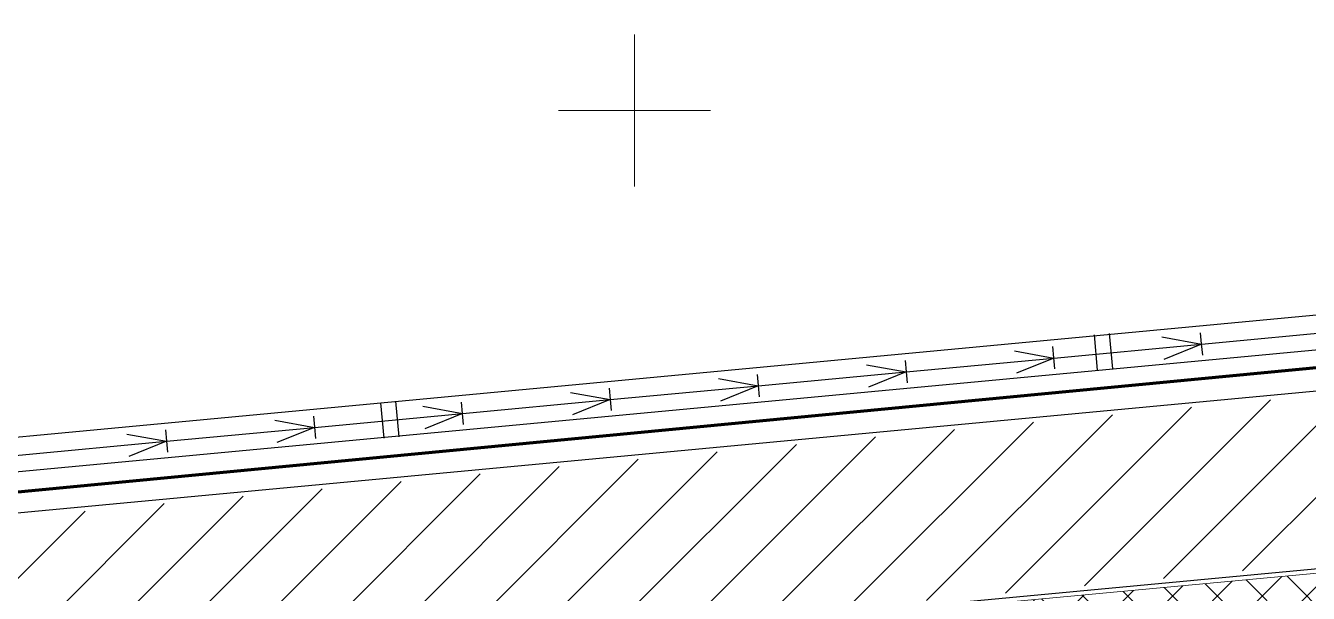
# Model space of a CAD drawing. Header units: millimetres. Extents: x 5637 to 6048, y 3385 to 3927.
# Drawn here: x 5704.34 to 5729.68, y 3726.71 to 3737.93 of the extents above; entities that cross this region are included whole.
import ezdxf

# ---------------------------------------------------------------- set-up
doc = ezdxf.new("R2010")
doc.units = ezdxf.units.MM
doc.layers.add('dr', color=7, linetype='Continuous', lineweight=30, true_color=0x424d8a)
for name, color, linetype, lineweight in [('fences', 224, 'ограждение1', 80), ('ground 1', 7, 'Continuous', 30), ('hatch', 253, 'Continuous', 13), ('road', 19, 'Continuous', 30)]:
    doc.layers.add(name, color=color, linetype=linetype, lineweight=lineweight)
doc.layers.add('net', color=250, linetype='Continuous')
doc.layers.add('plants1', color=7, linetype='Continuous', true_color=0x89ee5d)
doc.linetypes.add('ограждение1', pattern='A,0.25,-0.1,[133,ltypeshp.shx,S=0.1,R=0,X=-0.1,Y=0],-0.1,1', length=1.45)
pattern_1 = [(45, (2816.368087035456, -1263.747613335156), (-0.7071067811865475, 0.7071067811865476), [])]

# ---------------------------------------------------------------- blocks, each defined once
blk = doc.blocks.new('net')
at = {"layer": 'ground 1', "color": 3, "lineweight": 15}
for p, q in [((0, 3), (0, -3)), ((0, 0), (-3, 0)), ((0, 0), (3, 0))]:
    blk.add_line(p, q, dxfattribs=at)

msp = doc.modelspace()

# ---------------------------------------------------------------- hatches: boundary and pattern name
at = {"layer": 'hatch'}
h = msp.add_hatch(dxfattribs=at)
h.set_pattern_fill('ANSI31', color=256, scale=8, style=0)
h.set_pattern_definition(pattern_1)
edge = h.paths.add_edge_path()
edge.add_line((5690.403124210779, 3726.919632310011), (5691.066152236915, 3725.367941944483))
edge.add_line((5691.066152236914, 3725.367941944483), (5691.617274266228, 3719.91244642226))
edge.add_line((5691.617274266229, 3719.91244642226), (5705.661220965671, 3721.868189171292))
edge.add_line((5690.403124210779, 3726.919632310011), (5786.382275741254, 3735.926667702149))
edge.add_line((5786.382275741254, 3735.926667702149), (5793.954957701541, 3740.13065937669))
edge.add_line((5793.954957701541, 3740.13065937669), (5804.039407904233, 3741.101640724318))
edge.add_line((5804.039407904233, 3741.101640724318), (5813.244613658631, 3741.987964015021))
edge.add_line((5813.244613658631, 3741.987964015021), (5815.913113142511, 3736.958148225429))
edge.add_line((5815.913113142511, 3736.958148225429), (5816.667287740597, 3735.399289896357))
edge.add_line((5816.667287740597, 3735.399289896357), (5716.359010215705, 3726.03129437593))
edge.add_arc((5716.795792281204, 3721.119309361889), 4.931366479070482, 95.08147314424772, 176.7908134871181)
edge.add_line((5711.872159165063, 3721.395375094176), (5712.082602370412, 3718.204521895976))
edge.add_line((5712.082602370412, 3718.204521895976), (5708.909268759819, 3717.871860652984))
edge.add_line((5708.909268759819, 3717.871860652984), (5708.531683848322, 3720.041265667119))
edge.add_arc((5706.087584234276, 3719.369681406639), 2.534689003074492, 15.36441336679025, 99.766230453963)
h = msp.add_hatch(dxfattribs=at)
h.set_pattern_fill('ANSI31', color=256, scale=8, style=0)
h.set_pattern_definition(pattern_1)
edge = h.paths.add_edge_path()
edge.add_line((5681.717861684403, 3662.745191514314), (5708.379865006555, 3664.933696125369))
edge.add_arc((5713.219451810619, 3667.17930233383), 5.335198935143152, 204.8916696377363, 275.5225228936467)
edge.add_line((5713.732895531978, 3661.868867019984), (5818.562221441009, 3671.059198216096))
edge.add_arc((5814.821388273876, 3690.234135739634), 19.536429095818, 281.0391611141656, 345.4536598214534)
edge.add_arc((5828.917889487164, 3687.612558022211), 5.328594534298682, 334.6044276593299, 439.8121842158608)
edge.add_line((5829.860387003382, 3692.857137904612), (5821.196507745697, 3693.927754127494))
edge.add_line((5821.196507745697, 3693.927754127494), (5821.163350462273, 3698.626387211156))
edge.add_line((5821.163350462273, 3698.626387211156), (5822.751366257406, 3698.670462603363))
edge.add_arc((5822.674333306773, 3701.4459238352), 2.776530051145117, 271.5898367040771, 361.9955133681444)
edge.add_arc((5787.811571715565, 3700.231222676223), 37.66044675599677, 1.995513368169515, 27.74712978629988)
edge.add_line((5821.141479896906, 3717.764803898685), (5815.110825150305, 3730.65299214686))
edge.add_arc((5808.837259289391, 3727.717458539754), 6.926397777319866, 25.07588376820942, 80.91015836691298)
edge.add_line((5809.931512384694, 3734.556873451359), (5816.865769117916, 3735.208438654118))
edge.add_line((5816.865769117917, 3735.208438654118), (5822.085935056275, 3738.738563963288))
edge.add_arc((5826.046805171409, 3735.447178750425), 5.149923173059109, 140.2742559053538, 208.703020703038)
edge.add_line((5821.529700208637, 3732.973826482002), (5832.00401448334, 3711.476217043873))
edge.add_line((5832.004014483341, 3711.476217043873), (5839.078029451141, 3695.80300683227))
edge.add_line((5839.078029451141, 3695.80300683227), (5843.714293465897, 3685.869731374647))
edge.add_line((5843.714293465898, 3685.869731374647), (5839.001609059736, 3683.44475911684))
edge.add_arc((5812.027927061039, 3691.912843182266), 28.27168138448803, 321.43496505600103, 342.5709057577431, ccw=False)
edge.add_arc((5815.073760319658, 3690.732322132294), 25.173118441348, 273.78629758692523, 319.2135797684263, ccw=False)
edge.add_line((5816.736074044711, 3665.614149325706), (5796.146508893662, 3663.794321092394))
edge.add_line((5796.146508893662, 3663.794321092394), (5694.835238285186, 3654.876884714992))
edge.add_line((5694.835238285186, 3654.876884714992), (5688.623693831469, 3654.401556767669))
edge.add_line((5688.623693831469, 3654.401556767669), (5675.284786681259, 3653.371729471557))
edge.add_line((5675.284786681259, 3653.371729471557), (5681.717861684403, 3662.745191514314))
h = msp.add_hatch(dxfattribs=at)
h.set_pattern_fill('ANSI37', color=256, scale=5, style=0)
h.set_pattern_definition([(45, (2816.368087035456, -1263.747613335156), (-0.4419417382415922, 0.4419417382415922), []), (135, (2816.368087035456, -1263.747613335156), (-0.4419417382415922, -0.4419417382415922), [])])
edge = h.paths.add_edge_path()
edge.add_line((5822.782860834668, 3698.8971398093), (5822.762168848345, 3700.774761498138))
edge.add_line((5822.762168848345, 3700.774761498138), (5822.765950725483, 3701.515754288792))
edge.add_line((5822.765950725483, 3701.515754288792), (5822.729774381598, 3702.292335045384))
edge.add_line((5822.729774381598, 3702.292335045384), (5821.734065920635, 3708.471196290149))
edge.add_line((5821.734065920635, 3708.471196290149), (5819.977290923456, 3713.912684696705))
edge.add_line((5819.977290923456, 3713.912684696705), (5817.347614036058, 3719.483181355588))
edge.add_line((5817.347614036058, 3719.483181355588), (5813.151694730928, 3723.308400714559))
edge.add_line((5813.151694730928, 3723.308400714559), (5813.952724927971, 3725.61672203299))
edge.add_line((5813.952724927971, 3725.61672203299), (5816.608962080332, 3724.714664277075))
edge.add_line((5816.608962080332, 3724.714664277075), (5813.124763822835, 3730.958273432588))
edge.add_line((5813.124763822835, 3730.958273432588), (5811.431589206453, 3732.086132747313))
edge.add_line((5811.431589206453, 3732.086132747313), (5809.83545994906, 3732.83661202221))
edge.add_line((5809.835459949061, 3732.83661202221), (5807.985450027069, 3733.118587505265))
edge.add_line((5807.985450027069, 3733.118587505265), (5717.537127519987, 3724.624929504957))
edge.add_line((5717.537127519988, 3724.624929504957), (5716.599311294599, 3724.534982625906))
edge.add_line((5716.599311294599, 3724.534982625906), (5715.817451832434, 3724.404773153643))
edge.add_line((5715.817451832434, 3724.404773153643), (5715.080419262077, 3724.013559695149))
edge.add_line((5715.080419262077, 3724.013559695149), (5714.434667956557, 3723.568051138469))
edge.add_line((5714.434667956557, 3723.568051138469), (5713.97136423858, 3722.95854831361))
edge.add_line((5713.97136423858, 3722.95854831361), (5713.579548206053, 3722.204591070616))
edge.add_line((5713.579548206053, 3722.204591070616), (5713.3857367269, 3721.476501824205))
edge.add_line((5713.3857367269, 3721.476501824205), (5713.545565174156, 3718.690872796941))
edge.add_line((5713.545565174156, 3718.690872796941), (5712.257567619097, 3718.57447190784))
edge.add_line((5712.257567619097, 3718.57447190784), (5712.091262036187, 3721.503562519424))
edge.add_line((5712.091262036186, 3721.503562519424), (5712.310469319273, 3722.474609410006))
edge.add_line((5712.310469319273, 3722.474609410006), (5712.661877024166, 3723.31583345631))
edge.add_line((5712.661877024166, 3723.31583345631), (5713.204973237647, 3724.105798022825))
edge.add_line((5713.204973237647, 3724.105798022825), (5713.871051482014, 3724.807909525065))
edge.add_line((5713.871051482015, 3724.807909525065), (5714.659749696615, 3725.304078908005))
edge.add_line((5714.659749696615, 3725.304078908005), (5715.570083136492, 3725.663510111503))
edge.add_line((5715.570083136492, 3725.663510111503), (5716.517512608028, 3725.864035227032))
edge.add_line((5716.517512608028, 3725.864035227032), (5807.368826129883, 3734.347633508324))
edge.add_arc((5808.162475023646, 3726.659239169981), 7.72924873894265, 40.69598076216192, 95.89358960672507, ccw=False)
edge.add_line((5814.022637438047, 3731.699058863709), (5816.608962080332, 3724.714664277075))
edge.add_line((5816.608962080332, 3724.714664277075), (5821.711825967104, 3713.339372735974))
edge.add_arc((5789.678138140454, 3701.364080128013), 34.19890040369042, 12.37308364899468, 20.49746955295791, ccw=False)
edge.add_arc((5824.566812024843, 3704.006020847696), 4.915477761921824, 94.13708513187771, 107.5733093748367, ccw=False)
edge.add_arc((5784.726348071774, 3699.65365883808), 40.55598206289302, 2.6875852875066926, 13.1913482793899, ccw=False)
edge.add_arc((5822.5292279735, 3701.594008457948), 2.708769118312972, 275.3727027538513, 359.1818331042874, ccw=False)
h = msp.add_hatch(dxfattribs=at)
h.set_pattern_fill('ANSI31', color=250, scale=0.2, style=0)
h.set_pattern_definition([(45, (0, 0), (-0.4490128060534576, 0.4490128060534577), [])])
edge = h.paths.add_edge_path()
edge.add_line((5809.86958898151, 3676.790793715278), (5729.949287660702, 3669.794866977423))
edge.add_arc((5832.255168005206, 2377.560260061456), 1296.278045970203, 94.5266503813237, 95.14126179021575)
edge.add_arc((5637.285901873643, 3661.317235369016), 79.14566732477142, 5.296466237982133, 8.150628241961618)
edge.add_arc((5708.24598048112, 3784.852510337381), 112.5569240151589, 273.76252115204, 276.1893137872855)
edge.add_arc((5743.511569500762, 3692.177262435272), 30.07720154442078, 191.0619416276936, 219.7327973905563, ccw=False)
edge.add_arc((5755.859459071468, 3696.039530807786), 42.9602434595508, 165.9095319903037, 192.9578893459172, ccw=False)
edge.add_line((5714.191780614667, 3706.498359141995), (5715.14988231469, 3709.705228647425))
edge.add_arc((5726.769649766375, 3705.136099872218), 12.48582930348027, 94.9839746840513, 158.5342390920142, ccw=False)
edge.add_arc((6488.611059990635, -4524.325334588388), 8277.135544444247, 94.73611445621663, 95.28861477825421, ccw=False)
edge.add_arc((5805.8650668285, 3710.143884460103), 14.41994992083501, 10.691130478250727, 92.66185460599019, ccw=False)
edge.add_arc((5780.982089145302, 3698.932387668428), 41.44809907001221, -24.657274835356418, 19.574729015543085, ccw=False)
edge.add_arc((5818.134843516977, 3700.993515978262), 19.35971963152485, 271.5275599571783, 276.2780083760739)
edge.add_arc((5955.063237686774, 3694.611789732225), 135.423519590176, 185.4498997804935, 187.1343202528072)
edge.add_arc((5848.619109141877, 3317.300671173483), 361.5725010530714, 94.4304222254266, 96.15217136778497)
edge = h.paths.add_edge_path(flags=16)
edge.add_line((5809.341425536815, 3680.759856205012), (5729.600476348322, 3673.779629287568))
edge.add_arc((5728.590864020601, 3682.537897439298), 8.816267808425978, 208.4781326988785, 276.5757657486987, ccw=False)
edge.add_arc((5757.802421827896, 3696.319795366554), 41.10480029209256, 192.5782635685928, 205.9481224212512, ccw=False)
edge.add_arc((5751.066650230985, 3695.063485372747), 34.25794622140891, 183.9782864764402, 192.9808519949306, ccw=False)
edge.add_arc((5750.24284839802, 3696.971341912017), 33.62568921990059, 161.4291943262536, 187.3205866416411, ccw=False)
edge.add_arc((5726.343150739028, 3705.292078093704), 8.325048010478092, 91.82586632487858, 163.3290247496601, ccw=False)
edge.add_line((5726.077898178934, 3713.612899294531), (5805.496183296673, 3720.578315333281))
edge.add_arc((5806.338195925054, 3710.977855199748), 9.63731394331007, 44.98064979155231, 95.01232608343167, ccw=False)
edge.add_arc((5806.285205599707, 3710.885457001289), 9.740149697391589, 15.791033647350787, 45.14477162218071, ccw=False)
edge.add_arc((5790.45551328899, 3702.493643767429), 27.51523509151088, 12.80049744671112, 23.66068480577252, ccw=False)
edge.add_arc((5783.345258157065, 3698.717453238429), 35.34827608895318, 2.520234288105428, 16.217770881763784, ccw=False)
edge.add_arc((5784.918636047467, 3697.866347227031), 33.82634384163609, -15.83504113405479, 4.077840012117008, ccw=False)
edge.add_arc((5809.925699902281, 3689.005329675129), 7.544649473808596, 305.85382183850146, 357.19560836469606, ccw=False)
edge.add_arc((5807.047950361336, 3693.08646346517), 12.53815277170947, 280.53987062617347, 305.58903957783593, ccw=False)
at = {"layer": 'plants1'}
h = msp.add_hatch(dxfattribs=at)
h.set_pattern_fill('ANSI38', color=256, scale=3, style=0)
h.set_pattern_definition([(45, (2816.368087035456, -1263.747613335156), (-0.2651650429449553, 0.2651650429449554), []), (135, (2816.368087035456, -1263.747613335156), (-0.795495128834866, 0.2651650429449554), [0.9375, -0.5625])])
edge = h.paths.add_edge_path()
edge.add_line((5714.083017540658, 3718.796865886366), (5713.918847556605, 3720.3365676209))
edge.add_arc((5717.228622816531, 3720.70198164792), 3.329885836235443, 94.12660540329358, 186.3001955938395, ccw=False)
edge.add_line((5716.989002233435, 3724.023234673287), (5807.61790810908, 3732.517060723307))
edge.add_arc((5808.157691147335, 3726.75758956399), 5.784710343948531, 58.11988790703617, 95.35417440423032, ccw=False)
edge.add_arc((5809.696006125552, 3729.230909149481), 2.872027260573653, 42.84961523386153, 58.11988790701503, ccw=False)
edge.add_line((5811.801607717727, 3731.184107173365), (5804.797899307656, 3727.913020413408))
edge.add_line((5804.797899307657, 3727.913020413408), (5804.924953092586, 3726.756353795898))
edge.add_line((5804.924953092586, 3726.756353795898), (5714.083017540657, 3718.796865886366))

# ---------------------------------------------------------------- linework, layer by layer
at = {"layer": 'dr', "ltscale": 0.5}
msp.add_line((5697.610669288517, 3728.504094412975), (5786.110303875328, 3736.805068703777), dxfattribs=at)
at = {"layer": 'dr', "color": 4, "ltscale": 0.5}
for p, q in [((5726.781399370171, 3731.779697558192), (5727.563903571849, 3731.636776347184)), ((5727.541425916665, 3731.860982418115), (5727.5621322195, 3731.640151032852)), ((5724.622010596308, 3731.58666782622), (5724.642716899143, 3731.365836440958)), ((5727.563903571849, 3731.636776347184), (5726.820558681254, 3731.33588414946)), ((5727.561829679623, 3731.640263853934), (5727.582535982459, 3731.41943246867)), ((5721.710339583244, 3731.310938768082), (5721.731045886081, 3731.090107382819)), ((5723.869728357116, 3731.503968500053), (5724.652232558793, 3731.361047289044)), ((5724.652232558793, 3731.361047289044), (5723.908887668201, 3731.06015509132)), ((5724.642414359267, 3731.365949262036), (5724.663120662102, 3731.145117876777)), ((5718.788342827123, 3731.037095664933), (5718.809049129959, 3730.816264279671)), ((5720.947731600987, 3731.230125396906), (5721.730235802665, 3731.087204185897)), ((5721.730235802665, 3731.087204185897), (5720.98689091207, 3730.786311988174)), ((5721.730743346205, 3731.090220203901), (5721.75144964904, 3730.86938881864)), ((5715.866346071001, 3730.763252561789), (5715.887052373836, 3730.542421176521)), ((5718.025734844858, 3730.956282293761), (5718.808239046535, 3730.813361082752)), ((5718.808239046535, 3730.813361082752), (5718.064894155941, 3730.512468885027)), ((5718.808746590082, 3730.816377100755), (5718.829452892918, 3730.595545715491)), ((5715.103738088735, 3730.682439190612), (5715.886242290414, 3730.539517979603)), ((5715.886242290414, 3730.539517979603), (5715.142897399819, 3730.238625781881)), ((5715.88674983396, 3730.542533997607), (5715.907456136796, 3730.321702612343)), ((5712.186904204144, 3730.407653109968), (5712.969408405821, 3730.264731898958)), ((5712.969408405821, 3730.264731898958), (5712.226063515227, 3729.96383970124)), ((5712.944349314879, 3730.489409458643), (5712.965055617715, 3730.268578073374)), ((5712.964753077838, 3730.268690894461), (5712.985459380674, 3730.047859509193)), ((5709.264907448021, 3730.133810006821), (5710.047411649699, 3729.990888795814)), ((5710.047411649699, 3729.990888795814), (5709.304066759105, 3729.689996598089)), ((5710.027515430288, 3730.214623378001), (5710.048221733123, 3729.993791992733)), ((5710.047919193246, 3729.993904813815), (5710.068625496083, 3729.773073428551)), ((5706.345492127664, 3729.859495414928), (5707.127996329341, 3729.716574203915)), ((5707.105518674158, 3729.940780274851), (5707.126224977001, 3729.719948889588)), ((5707.127996329341, 3729.716574203915), (5706.384651438747, 3729.415682006195)), ((5707.125922437117, 3729.720061710669), (5707.14662873996, 3729.499230325406))]:
    msp.add_line(p, q, dxfattribs=at)
at = {"layer": 'dr', "ltscale": 0.5}
msp.add_lwpolyline([(5657.985033496849, 3631.764517556851), (5647.249763155631, 3655.067747658037), (5650.737723999284, 3687.286437667494), (5688.043856040415, 3728.285258827528), (5785.898775988877, 3737.488272693322)], dxfattribs=at)
at = {"layer": 'dr', "color": 4, "ltscale": 0.5}
msp.add_lwpolyline([(5697.515059398765, 3728.760278103678), (5701.289165688998, 3729.167945020165), (5704.208581008985, 3729.44225961202), (5707.127996329341, 3729.716574203915), (5710.047411649699, 3729.990888795814), (5712.969408405821, 3730.264731898958), (5715.886242290414, 3730.539517979603), (5718.808239046535, 3730.813361082752), (5721.730235802665, 3731.087204185897), (5724.652232558793, 3731.361047289044), (5727.563903571849, 3731.636776347184), (5730.481635884391, 3731.910409688788), (5733.40273421257, 3732.185405530971), (5736.324730968692, 3732.459248634117), (5739.246727724814, 3732.733091737268), (5742.168724480936, 3733.006934840413), (5745.078712486191, 3733.281982648267), (5747.999810814355, 3733.556978490445), (5753.83695844726, 3734.104926423953)], dxfattribs=at)
at = {"layer": 'dr', "color": 1, "ltscale": 0.5}
for points in [[(5725.442584032913, 3731.820921466981), (5725.508107688198, 3731.122350510647)], [(5725.741273003914, 3731.848937508862), (5725.806796659198, 3731.150366552532)], [(5711.651387492944, 3730.506318382313), (5711.716911148214, 3729.807747425985)], [(5711.352698521943, 3730.478302340435), (5711.418222177213, 3729.779731384106)]]:
    msp.add_lwpolyline(points, dxfattribs=at)
at = {"layer": 'fences', "ltscale": 3}
msp.add_lwpolyline([(6039.963669636572, 3495.507117479884), (6009.913102531514, 3521.757677325384), (5966.844399062726, 3498.432490662473), (5919.865540137178, 3458.469605903353), (5883.810488684792, 3413.038978175374), (5785.019431462044, 3394.645561454903), (5785.019431462044, 3394.645561454903), (5721.400117473151, 3503.235249905947), (5684.089843526364, 3556.907500807108), (5702.416201645848, 3569.033463857658), (5672.895529844388, 3636.728757596084), (5658.842149849681, 3632.222903187606), (5648.276262361527, 3655.229490073785), (5651.856430814556, 3686.726100867259), (5688.411359505638, 3727.203192326268), (5786.909939861342, 3736.641792362289), (5787.319666488458, 3771.703905577909), (5792.705059310245, 3777.709612007507)], dxfattribs=at)
at = {"layer": 'hatch'}
msp.add_lwpolyline([(5807.985450027069, 3733.118587505265), (5717.537127519988, 3724.624929504957), (5716.599311294599, 3724.534982625906), (5715.817451832434, 3724.404773153643), (5715.080419262077, 3724.013559695149), (5714.434667956557, 3723.568051138469), (5713.97136423858, 3722.95854831361), (5713.579548206053, 3722.204591070616), (5713.3857367269, 3721.476501824205), (5713.545565174156, 3718.690872796941), (5712.257567619097, 3718.57447190784), (5712.091262036186, 3721.503562519424), (5712.310469319273, 3722.474609410006), (5712.661877024166, 3723.31583345631), (5713.204973237647, 3724.105798022825), (5713.871051482015, 3724.807909525065), (5714.659749696615, 3725.304078908005), (5715.570083136492, 3725.663510111503), (5716.517512608028, 3725.864035227032), (5807.368826129883, 3734.347633508324, -0.2456124956535476)], format="xyb", dxfattribs=at)
at = {"layer": 'road', "lineweight": 30, "ltscale": 0.5}
for points in [[(5690.35804591204, 3727.002019229783), (5786.352050036159, 3736.024264144298), (5793.924635555476, 3740.228202279415), (5804.029823727351, 3741.201180382528)], [(5716.128812919953, 3725.910068362615), (5787.409689468378, 3732.608244196585), (5808.644164354369, 3734.499382477941), (5809.670684410201, 3734.423395638934)]]:
    msp.add_lwpolyline(points, dxfattribs=at)

# ---------------------------------------------------------------- block references
at = {"layer": 'net', "lineweight": 5, "ltscale": 0.5, "xscale": 0.5, "yscale": 0.5, "zscale": 0.5}
msp.add_blockref('net', (5716.368087110748, 3736.252407320977), dxfattribs=at)

doc.saveas('drawing.dxf')
